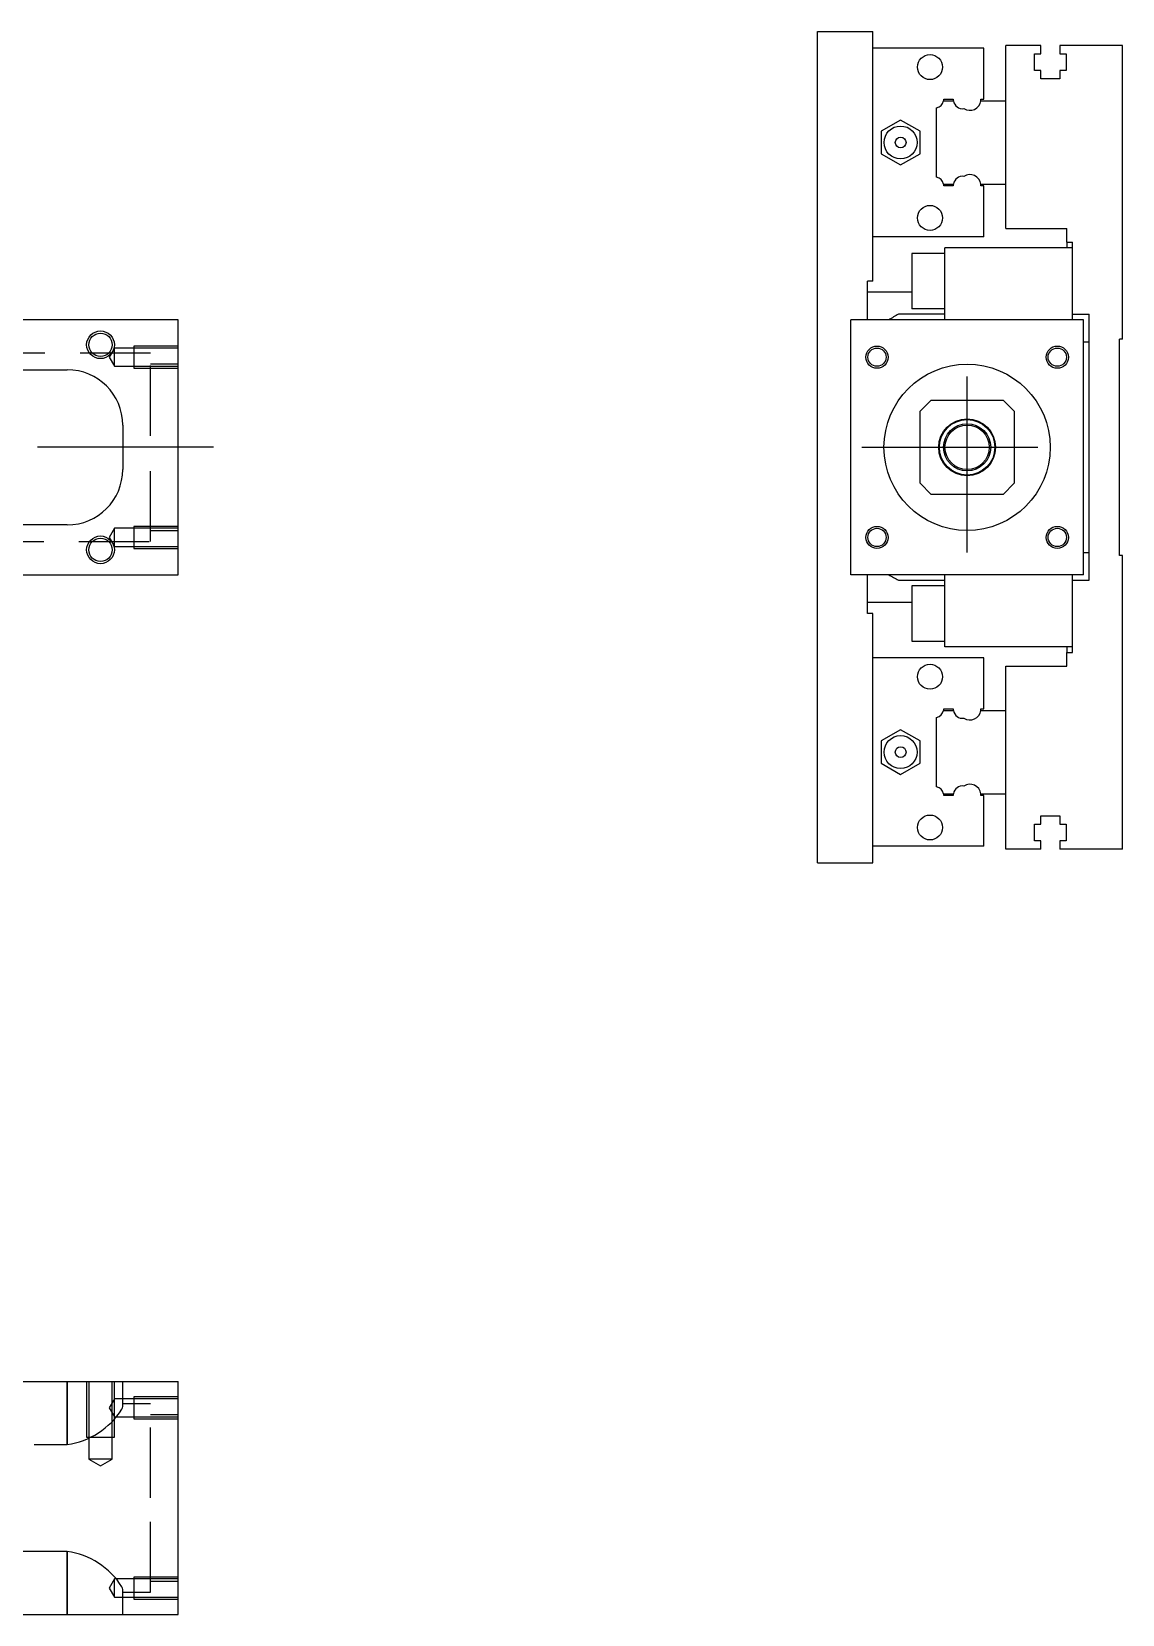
# Model space of a CAD drawing. Extents: x -10 to 547, y -285 to 77.
# Drawn here: x 350.6 to 547.4, y -210.6 to 75 of the extents above; entities that cross this region are included whole.
import ezdxf

# ---------------------------------------------------------------- set-up
doc = ezdxf.new("R2010")
doc.units = 0
doc.linetypes.add('CENTER', pattern=[50.8, 31.75, -6.35, 6.35, -6.35])
doc.linetypes.add('DASHED', pattern=[19.05, 12.7, -6.35])
doc.layers.get('0').update_dxf_attribs({"linetype": 'CONTINUOUS'})
doc.layers.add('CENTER', color=1, linetype='CENTER')

msp = doc.modelspace()

# ---------------------------------------------------------------- linework, layer by layer
at = {"color": 7, "linetype": 'CONTINUOUS'}
for p, q in [((492.35, -75), (492.35, 75)), ((492.35, 75), (502.35, 75)), ((502.35, 30), (502.35, 75)), ((522.35, 72), (502.35, 72)), ((522.35, 62.8), (522.35, 72)), ((526.35, 62.5), (526.35, 72.5)), ((532.65, 72.5), (526.35, 72.5)), ((532.65, 71), (532.65, 72.5)), ((536.05, 72.5), (536.05, 71)), ((547.35, 72.5), (536.05, 72.5)), ((547.35, 19.5), (547.35, 72.5)), ((531.5, 71), (532.65, 71)), ((531.5, 68), (531.5, 71)), ((536.05, 71), (537.2, 71)), ((537.2, 71), (537.2, 68)), ((532.65, 68), (531.5, 68)), ((532.65, 66.5), (532.65, 68)), ((536.05, 66.5), (532.65, 66.5)), ((536.05, 68), (536.05, 66.5)), ((537.2, 68), (536.05, 68)), ((513.85, 48.752272), (513.85, 61.247728)), ((515.102272, 62.5), (516.87668, 62.5)), ((515.147056, 62.8), (516.85, 62.8)), ((521.827372, 62.5), (526.35, 62.5)), ((521.85, 62.8), (522.35, 62.8)), ((526.35, 47.5), (526.35, 62.5)), ((526.35, 47.5), (526.35, 62.5)), ((507.35, 59.041452), (503.85, 57.020726)), ((510.849999, 57.020726), (507.35, 59.041452)), ((503.85, 57.020726), (503.849999, 52.979274)), ((510.849999, 52.979274), (510.849999, 57.020726)), ((503.849999, 52.979274), (507.35, 50.958548)), ((507.35, 50.958548), (510.849999, 52.979274)), ((515.102272, 47.5), (516.87668, 47.5)), ((516.85, 47.2), (515.147056, 47.2)), ((521.827372, 47.5), (526.35, 47.5)), ((522.35, 47.2), (521.85, 47.2)), ((522.35, 38), (522.35, 47.2)), ((526.35, 39.5), (526.35, 47.5)), ((522.35, 38), (502.35, 38)), ((526.35, 39.5), (537.35, 39.5)), ((537.35, 37), (537.35, 39.5)), ((509.35, 35), (509.35, 30)), ((515.35, 35), (509.35, 35)), ((538.35, 36), (515.35, 36)), ((515.35, 23), (515.35, 36)), ((537.35, 37), (538.35, 37)), ((537.35, 37), (537.35, 36)), ((538.35, 36), (538.35, 37)), ((538.35, 24), (538.35, 36)), ((538.35, 24), (538.35, 36)), ((502.35, 30), (501.35, 30)), ((501.35, 23), (501.35, 30)), ((509.35, 30), (509.35, 25)), ((509.35, 28), (501.35, 28)), ((377, 23), (305, 23)), ((377, -23), (377, 23)), ((498.35, -23), (498.35, 23)), ((540.35, 23), (498.35, 23)), ((515.35, 24), (506.980684, 24)), ((515.35, 25), (509.35, 25)), ((538.35, 23), (538.35, 24)), ((538.35, 24), (541.35, 24)), ((540.35, -23), (540.35, 23)), ((541.35, -24), (541.35, 24)), ((541.35, 19), (540.35, 19)), ((547.35, 19.5), (546.85, 19.5)), ((546.85, -19.5), (546.85, 19.5)), ((332, 14), (357, 14)), ((512.85, 8.5), (510.85, 6.5)), ((510.85, -6.5), (510.85, 6.5)), ((512.85, 8.5), (525.85, 8.5)), ((527.85, 6.5), (525.85, 8.5)), ((527.85, 6.5), (527.85, -6.5)), ((367, 4), (367, -4)), ((510.85, -6.5), (512.85, -8.5)), ((525.85, -8.5), (512.85, -8.5)), ((525.85, -8.5), (527.85, -6.5)), ((357, -14), (332, -14)), ((540.35, -19), (541.35, -19)), ((547.35, -19.5), (546.85, -19.5)), ((547.35, -72.5), (547.35, -19.5)), ((305, -23), (377, -23)), ((540.35, -23), (498.35, -23)), ((501.35, -30), (501.35, -23)), ((506.980684, -24), (515.35, -24)), ((509.35, -25), (509.35, -30)), ((515.35, -25), (509.35, -25)), ((515.35, -36), (515.35, -23)), ((538.35, -24), (538.35, -23)), ((538.35, -36), (538.35, -24)), ((538.35, -36), (538.35, -24)), ((538.35, -24), (541.35, -24)), ((509.35, -28), (501.35, -28)), ((502.35, -30), (501.35, -30)), ((502.35, -75), (502.35, -30)), ((509.35, -30), (509.35, -35)), ((509.35, -35), (515.35, -35)), ((538.35, -36), (515.35, -36)), ((537.35, -36), (537.35, -37)), ((537.35, -37), (538.35, -37)), ((537.35, -39.5), (537.35, -37)), ((538.35, -37), (538.35, -36)), ((522.35, -38), (502.35, -38)), ((522.35, -47.2), (522.35, -38)), ((526.35, -47.5), (526.35, -39.5)), ((526.35, -39.5), (537.35, -39.5)), ((515.102272, -47.5), (516.87668, -47.5)), ((515.147056, -47.2), (516.85, -47.2)), ((521.827372, -47.5), (526.35, -47.5)), ((521.85, -47.2), (522.35, -47.2)), ((526.35, -62.5), (526.35, -47.5)), ((526.35, -62.5), (526.35, -47.5)), ((507.35, -50.958548), (503.85, -52.979274)), ((510.849999, -52.979274), (507.35, -50.958548)), ((513.85, -61.247728), (513.85, -48.752272)), ((503.85, -52.979274), (503.849999, -57.020726)), ((510.849999, -57.020726), (510.849999, -52.979274)), ((503.849999, -57.020726), (507.35, -59.041452)), ((507.35, -59.041452), (510.849999, -57.020726)), ((515.102272, -62.5), (516.87668, -62.5)), ((516.85, -62.8), (515.147056, -62.8)), ((521.827372, -62.5), (526.35, -62.5)), ((522.35, -62.8), (521.85, -62.8)), ((522.35, -72), (522.35, -62.8)), ((526.35, -72.5), (526.35, -62.5)), ((531.5, -68), (532.65, -68)), ((531.5, -71), (531.5, -68)), ((532.65, -66.5), (536.05, -66.5)), ((532.65, -68), (532.65, -66.5)), ((536.05, -66.5), (536.05, -68)), ((536.05, -68), (537.2, -68)), ((537.2, -68), (537.2, -71)), ((532.65, -71), (531.5, -71)), ((532.65, -72.5), (532.65, -71)), ((536.05, -71), (536.05, -72.5)), ((537.2, -71), (536.05, -71)), ((522.35, -72), (502.35, -72)), ((532.65, -72.5), (526.35, -72.5)), ((547.35, -72.5), (536.05, -72.5)), ((492.35, -75), (502.35, -75)), ((305, -168.58), (377, -168.58)), ((377, -210.58), (377, -168.58)), ((340, -210.58), (377, -210.58))]:
    msp.add_line(p, q, dxfattribs=at)
at = {"color": 3, "linetype": 'DASHED'}
for p, q in [((365.5, 17.913456), (364.547372, 16.263456)), ((365.5, 14.613456), (365.5, 17.913456)), ((369, 17.913456), (365.5, 17.913456)), ((369, 18.26345), (369, 14.26346)), ((377, 18.26345), (369, 18.26345)), ((377, 17.913456), (369, 17.913456)), ((372, 17), (321, 17)), ((364.547372, 16.263456), (365.5, 14.613456)), ((365.5, 14.613456), (369, 14.613456)), ((369, 14.613456), (377, 14.613456)), ((372, -17), (372, 17)), ((377, 15), (372, 15)), ((369, 14.26346), (377, 14.26346)), ((369, -14.26346), (369, -18.26345)), ((377, -14.26346), (369, -14.26346)), ((321, -17), (372, -17)), ((365.5, -14.613456), (364.547372, -16.263456)), ((364.547372, -16.263456), (365.5, -17.913456)), ((365.5, -17.913456), (365.5, -14.613456)), ((369, -14.613456), (365.5, -14.613456)), ((377, -14.613456), (369, -14.613456)), ((372, -15), (377, -15)), ((365.5, -17.913456), (369, -17.913456)), ((369, -17.913456), (377, -17.913456)), ((369, -18.26345), (377, -18.26345)), ((357, -168.58), (357, -179.93635)), ((357, -179.93635), (357, -168.58)), ((360.500006, -168.58), (360.500006, -178.58)), ((360.9, -168.58), (360.9, -178.58)), ((365.1, -178.58), (365.1, -168.58)), ((365.499994, -178.58), (365.499994, -168.58)), ((367, -173.057288), (367, -168.58)), ((369, -171.31655), (369, -175.31654)), ((377, -171.31655), (369, -171.31655)), ((365.5, -171.666544), (364.547372, -173.316544)), ((364.547372, -173.316544), (365.5, -174.966544)), ((369, -171.666544), (365.5, -171.666544)), ((366.848666, -173.575906), (366.961422, -173.294492)), ((366.961422, -173.294492), (367, -173.057288)), ((372, -172.58), (367, -172.58)), ((377, -171.666544), (369, -171.666544)), ((372, -189.58), (372, -172.58)), ((365.5, -174.966544), (369, -174.966544)), ((369, -174.966544), (377, -174.966544)), ((369, -175.31654), (377, -175.31654)), ((377, -174.58), (372, -174.58)), ((360.500006, -178.58), (365.499994, -178.58)), ((360.9, -178.58), (360.9, -182.58)), ((365.1, -182.58), (365.1, -178.58)), ((332, -179.93635), (357, -179.93635)), ((365.1, -182.58), (360.9, -182.58)), ((360.9, -182.58), (363, -183.792436)), ((363, -183.792436), (365.1, -182.58)), ((372, -206.58), (372, -189.58)), ((357, -199.22365), (332, -199.22365)), ((357, -199.22365), (357, -210.58)), ((357, -210.58), (357, -199.22365)), ((365.5, -204.193456), (364.547372, -205.843456)), ((365.5, -207.493456), (365.5, -204.193456)), ((369, -204.193456), (365.5, -204.193456)), ((369, -203.84346), (369, -207.84345)), ((377, -203.84346), (369, -203.84346)), ((377, -204.193456), (369, -204.193456)), ((372, -204.58), (377, -204.58)), ((364.547372, -205.843456), (365.5, -207.493456)), ((365.5, -207.493456), (369, -207.493456)), ((366.966794, -205.88428), (366.869504, -205.627592)), ((367, -206.102712), (366.966794, -205.88428)), ((367, -210.58), (367, -206.102712)), ((367, -206.58), (372, -206.58)), ((369, -207.493456), (377, -207.493456)), ((369, -207.84345), (377, -207.84345))]:
    msp.add_line(p, q, dxfattribs=at)
at = {"color": 7, "linetype": 'CONTINUOUS'}
for centre, radius in [((512.649999, 68.6), 2.25), ((507.35, 55), 2.97), ((507.35, 55), 0.97), ((512.649999, 41.4), 2.25), ((363, 18.5), 2.1), ((503.086544, 16.263456), 1.65), ((535.613456, 16.263456), 1.65), ((519.35, 0), 15), ((519.35, 0), 5.125), ((519.35, 0), 5), ((519.35, 0), 4.25), ((519.35, 0), 4), ((363, -18.5), 2.1), ((503.086544, -16.263456), 1.65), ((535.613456, -16.263456), 1.65), ((512.649999, -41.4), 2.25), ((507.35, -55), 2.97), ((507.35, -55), 0.97), ((512.649999, -68.6), 2.25)]:
    msp.add_circle(centre, radius, dxfattribs=at)
at = {"color": 3, "linetype": 'CONTINUOUS'}
for centre, radius in [((363, 18.5), 2.5), ((503.086544, 16.263456), 2), ((535.613456, 16.263456), 2), ((503.086544, -16.263456), 2), ((535.613456, -16.263456), 2), ((363, -18.5), 2.5)]:
    msp.add_circle(centre, radius, dxfattribs=at)
at = {"color": 7, "linetype": 'CONTINUOUS'}
for centre, radius, start, end in [((513.45, 62.9), 1.7, 283.608961, 346.391039), ((513.45, 62.9), 1.7, 346.391039, 356.627713), ((518.55, 62.8), 1.7, 180, 190.164249), ((518.55, 62.8), 1.7, 190.164249, 277.540197), ((519.85, 62.8), 2, 237.42103, 351.373073), ((519.85, 62.8), 2, 351.373073, 0), ((513.45, 47.1), 1.7, 13.608961, 76.391039), ((518.55, 47.2), 1.7, 82.459803, 169.835751), ((519.85, 47.2), 2, 8.626927, 122.57897), ((513.45, 47.1), 1.7, 3.372287, 13.608961), ((518.55, 47.2), 1.7, 169.835751, 180), ((519.85, 47.2), 2, 0, 8.626927), ((519.35, 0), 27, 117.266044, 121.586338), ((357, 4), 10, 0, 90), ((357, -4), 10, 270, 0), ((519.35, 0), 27, 238.413662, 242.733956), ((513.45, -47.1), 1.7, 283.608961, 346.391039), ((513.45, -47.1), 1.7, 346.391039, 356.627713), ((518.55, -47.2), 1.7, 180, 190.164249), ((518.55, -47.2), 1.7, 190.164249, 277.540197), ((519.85, -47.2), 2, 237.42103, 351.373073), ((519.85, -47.2), 2, 351.373073, 0), ((513.45, -62.9), 1.7, 13.608961, 76.391039), ((513.45, -62.9), 1.7, 3.372287, 13.608961), ((518.55, -62.8), 1.7, 169.835751, 180), ((518.55, -62.8), 1.7, 82.459803, 169.835751), ((519.85, -62.8), 2, 8.626927, 122.57897), ((519.85, -62.8), 2, 0, 8.626927)]:
    msp.add_arc(centre, radius, start, end, dxfattribs=at)
at = {"color": 3, "linetype": 'DASHED'}
for centre, radius, start, end in [((355.003613, -166.039917), 14.039103, 278.17527976, 327.53490962), ((355.02589, -213.073288), 13.989624, 32.15624316, 81.88777618)]:
    msp.add_arc(centre, radius, start, end, dxfattribs=at)
at = {"layer": 'CENTER', "color": 1, "linetype": 'CENTER'}
for p, q in [((519.35, -19), (519.35, 19)), ((383.361871, 0), (-10.32213, 0)), ((500.35, 0), (538.35, 0))]:
    msp.add_line(p, q, dxfattribs=at)

doc.saveas('drawing.dxf')
